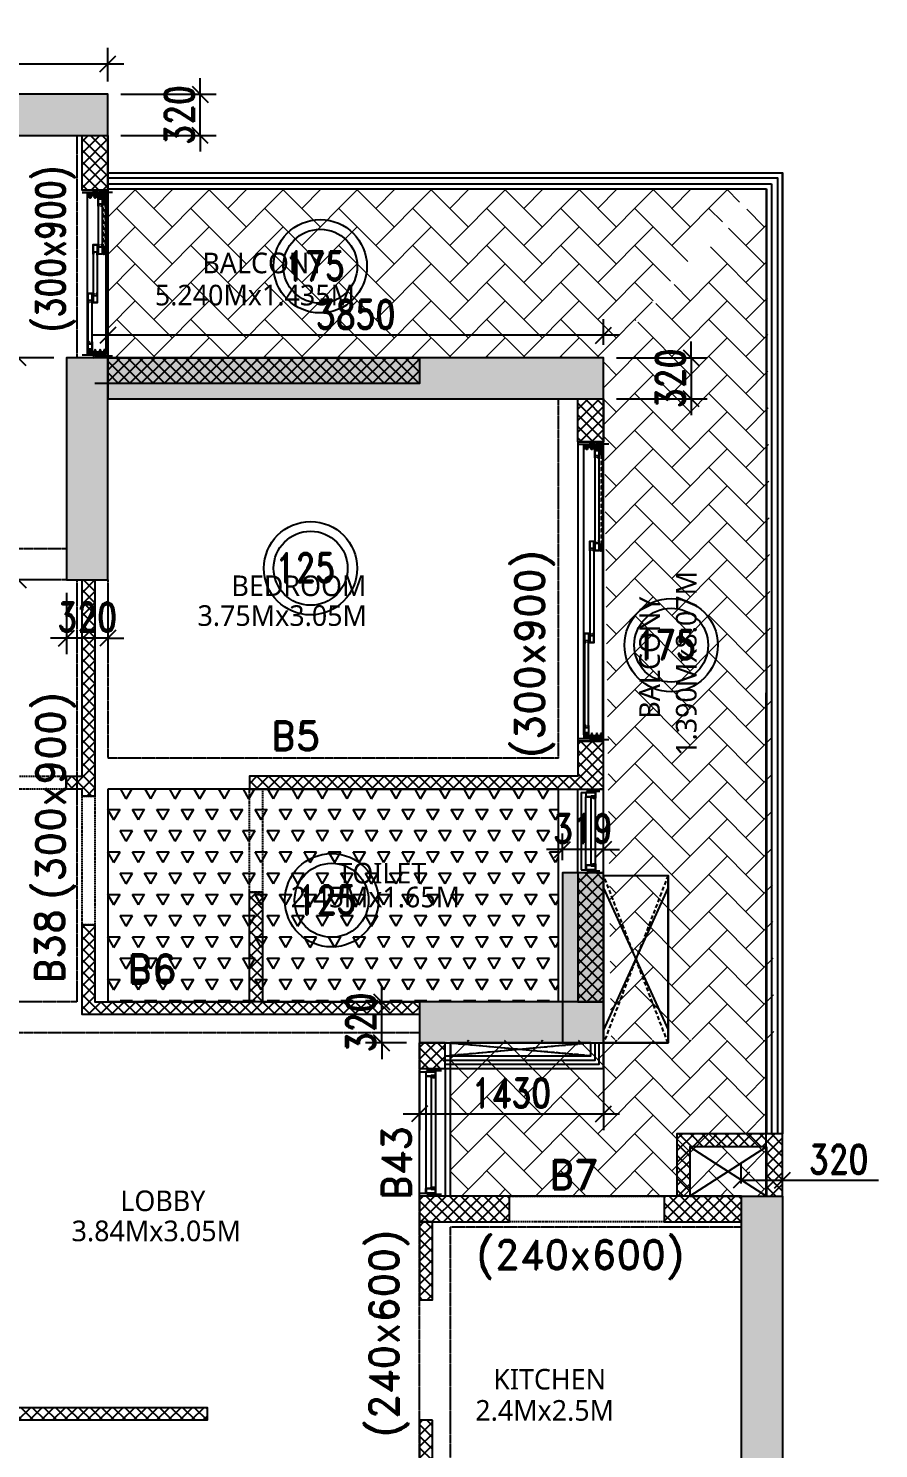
# Model space of a CAD drawing. Header units: millimetres. Extents: x 2061841 to 105821645, y -77612 to 48520811.
# Drawn here: x 105738499 to 105745101, y 48441357 to 48452383 of the extents above; entities that cross this region are included whole.
import ezdxf

# ---------------------------------------------------------------- set-up
doc = ezdxf.new("R2010")
doc.units = ezdxf.units.MM
doc.header["$LTSCALE"] = 10
doc.header["$MEASUREMENT"] = 0
doc.linetypes.add('$0$HIDDEN', pattern=[0.375, 0.25, -0.125])
doc.linetypes.add('HIDDEN2', pattern=[4.7625, 3.175, -1.5875])
for name, color, linetype in [('A-ANNO-LABL', 140, 'Continuous'), ('A-ELEV-HIDN', 54, 'HIDDEN2'), ('A-ELEV-LITE', 74, 'Continuous'), ('A-FLOR-HRAL', 200, 'Continuous'), ('A-GLAZ-FRAM', 74, 'Continuous'), ('A-WALL', 3, 'Continuous'), ('A-WALL-CILL', 140, 'Continuous'), ('A-WALL-FNSH', 8, 'Continuous'), ('A-WALL-PATT', 54, 'Continuous'), ('AS-COLS', 2, 'Continuous'), ('S-BEAM', 4, 'Continuous'), ('S-BEAMNO.', 4, 'Continuous'), ('S-CUTOUT', 6, 'Continuous'), ('S-OPENING', 6, 'Continuous'), ('S-slab thk.', 2, 'Continuous'), ('S-Sunk', 8, 'Continuous')]:
    doc.layers.add(name, color=color, linetype=linetype)
doc.layers.add('S-Hatch Balcony', color=8, linetype='Continuous', lineweight=5)
doc.layers.add('S-STRCOL HATCH', color=33, linetype='Continuous', lineweight=9)
doc.styles.add('200', font='romand.shx', dxfattribs={"width": 0.8, "height": 225})
doc.styles.add('Lucida SU', font='l_10646.ttf')
doc.styles.add('RD', font='romand.shx', dxfattribs={"width": 0.9, "height": 225})
doc.dimstyles.new('GR1', dxfattribs={"dimtxt": 225, "dimasz": 125, "dimexe": 125, "dimexo": 100, "dimgap": 50, "dimtad": 1, "dimdec": 0, "dimzin": 3, "dimdsep": 46, "dimtxsty": '200', "dimblk1": 'OBLIQUE', "dimblk2": 'OBLIQUE', "dimsah": 1, "dimcen": 0.0625, "dimdle": 125, "dimclrd": 3, "dimclre": 3, "dimclrt": 2, "dimadec": 0, "dimazin": 0, "dimtfac": 1, "dimtdec": 0, "dimtix": 1, "dimtmove": 0, "dimatfit": 3, "dimfxl": 1, "dimtolj": 1, "dimtzin": 0, "dimarcsym": 0})
pattern_1 = [(135, (101911631.5, 48122688.903), (-44.9012806, -44.9012806), []), (225, (101911631.5, 48122688.903), (44.9012806, -44.9012806), [])]
pattern_2 = [(135, (101911631.5, 48122568.903), (-44.9012806, -44.9012806), []), (225, (101911631.5, 48122568.903), (44.9012806, -44.9012806), [])]
pattern_3 = [(45, (724213.4, -10499.26), (0, 287.36819587), [609.6, -203.2]), (135, (724357.08, -10355.58), (6e-14, 287.36819587), [609.6, -203.2])]

# ---------------------------------------------------------------- blocks, each defined once
blk = doc.blocks.new('Alframe Door 3T+W')
for p, q in [((35, 146), (0, 146)), ((0, 146), (0, 0)), ((1, 2), (1, 144)), ((1, 144), (16, 144)), ((16, 144), (16, 2)), ((18, 129), (18, 144)), ((18, 144), (35, 144)), ((34, 129), (18, 129)), ((18, 90), (18, 119)), ((18, 119), (34, 119)), ((35, 144), (35, 146)), ((0, 0), (35, 0)), ((16, 2), (1, 2)), ((34, 90), (18, 90)), ((18, 51), (18, 80)), ((18, 80), (34, 80)), ((34, 51), (18, 51)), ((18, 17), (18, 41)), ((18, 41), (34, 41)), ((35, 17), (18, 17)), ((18, 2), (18, 11)), ((18, 11), (35, 11)), ((35, 2), (18, 2)), ((35, 0), (35, 2))]:
    blk.add_line(p, q)
for centre, start, end in [((23, 124), 336, 24), ((23, 85), 336, 24), ((23, 46), 336, 24), ((23, 14), 346.3245, 13.6755)]:
    blk.add_arc(centre, 12.3, start, end)
blk = doc.blocks.new('Alframe Win shutter wmesh')
for points in [[(7, -46), (7, 0), (4, 0), (4, -1), (6, -1), (6, -13), (-6, -13), (-6, -1), (-4, -1), (-4, 0), (-8, 0), (-8, -50), (-1, -50), (-1, -48), (-2, -48), (-2, -49), (-6, -49), (-6, -46)], [(6, -14), (-6, -14), (-6, -45), (6, -45)]]:
    blk.add_lwpolyline(points, close=True)
blk = doc.blocks.new('Al frame Door shutter 1')
blk.add_lwpolyline([(8, -60), (15, -60), (15, 15), (8, 15), (8, 13), (13, 13), (13, 0), (-14, 0), (-14, 13), (-8, 13), (-8, 15), (-15, 15), (-15, -60), (-8, -60), (-8, -58), (-14, -58), (-14, -45), (13, -45), (13, -58), (8, -58), (8, -60)])
blk.add_lwpolyline([(-14, -44), (13, -44), (13, -2), (-14, -2)], close=True)
blk = doc.blocks.new('Al frame Door shutter 2')
for p, q in [((-8, 75), (-15, 75)), ((-14, 60), (-14, 73)), ((-14, 73), (-8, 73)), ((14, 60), (-14, 60)), ((14, 58), (-14, 58)), ((-14, 58), (-14, 2)), ((-14, 2), (14, 2)), ((-8, 73), (-8, 75)), ((15, 75), (8, 75)), ((8, 75), (8, 73)), ((8, 73), (14, 73)), ((14, 73), (14, 60)), ((14, 2), (14, 58)), ((15, 34), (15, 75)), ((15, 34), (19, 34)), ((19, 33), (15, 33)), ((21, 37), (19, 34)), ((22, 36), (19, 33)), ((22, 36), (21, 37))]:
    blk.add_line(p, q)
blk.add_lwpolyline([(-15, 75), (-15, 0), (15, 0), (15, 33)])
blk = doc.blocks.new('*U675')
for p, q in [((50, 179), (1250, 179)), ((124, 173), (426, 173)), ((124, 143), (426, 143)), ((803, 133), (501, 133)), ((50, 33), (1241, 33)), ((803, 103), (501, 103)), ((1176, 94), (878, 94)), ((1176, 64), (878, 64))]:
    blk.add_line(p, q)
at = {"linetype": 'HIDDEN2'}
for p, q in [((849, 55), (1205, 55)), ((1201, 40), (853, 40))]:
    blk.add_line(p, q, dxfattribs=at)
at = {"color": 251}
for points in [[(25, 81), (0, 81), (25, 131), (0, 131), (25, 81), (25, 131)], [(1275, 81), (1300, 81), (1275, 131), (1300, 131), (1275, 81), (1275, 131)]]:
    blk.add_lwpolyline(points, dxfattribs=at)
at = {"layer": 'A-WALL-FNSH'}
for p, q in [((20, 131), (20, 220)), ((1280, 131), (1280, 220)), ((15, 81), (15, -15)), ((1285, 81), (1285, -15))]:
    blk.add_line(p, q, dxfattribs=at)
blk.add_blockref('Alframe Door 3T+W', (25, 33))
at = {"xscale": -1}
for name, p, rotation in [('Al frame Door shutter 1', (64, 158), 90), ('Al frame Door shutter 2', (501, 158), 90), ('Al frame Door shutter 2', (426, 118), 270), ('Al frame Door shutter 2', (878, 118), 90), ('Al frame Door shutter 2', (803, 79), 270), ('Al frame Door shutter 1', (1236, 79), 270), ('Alframe Win shutter wmesh', (1251, 47), 270)]:
    blk.add_blockref(name, p, dxfattribs=dict(at, rotation=rotation))
blk.add_blockref('Alframe Door 3T+W', (1275, 33), dxfattribs=at)
at = {"rotation": 90.00000000000001}
blk.add_blockref('Alframe Win shutter wmesh', (803, 47), dxfattribs=at)
blk = doc.blocks.new('*U682')
for p, q in [((50, 179), (2275, 179)), ((124, 173), (764, 173)), ((124, 143), (764, 143)), ((1480, 133), (839, 133)), ((50, 33), (2266, 33)), ((1480, 103), (839, 103)), ((2201, 94), (1555, 94)), ((2201, 64), (1555, 64))]:
    blk.add_line(p, q)
at = {"linetype": 'HIDDEN2'}
for p, q in [((1526, 55), (2230, 55)), ((2226, 40), (1530, 40))]:
    blk.add_line(p, q, dxfattribs=at)
at = {"color": 251}
for points in [[(25, 81), (0, 81), (25, 131), (0, 131), (25, 81), (25, 131)], [(2300, 81), (2325, 81), (2300, 131), (2325, 131), (2300, 81), (2300, 131)]]:
    blk.add_lwpolyline(points, dxfattribs=at)
at = {"layer": 'A-WALL-FNSH'}
for p, q in [((20, 131), (20, 220)), ((2305, 131), (2305, 220)), ((15, 81), (15, -15)), ((2310, 81), (2310, -15))]:
    blk.add_line(p, q, dxfattribs=at)
blk.add_blockref('Alframe Door 3T+W', (25, 33))
at = {"xscale": -1}
for name, p, rotation in [('Al frame Door shutter 1', (64, 158), 90), ('Al frame Door shutter 2', (839, 158), 90), ('Al frame Door shutter 2', (764, 118), 270), ('Al frame Door shutter 2', (1555, 118), 90), ('Al frame Door shutter 2', (1480, 79), 270), ('Al frame Door shutter 1', (2261, 79), 270), ('Alframe Win shutter wmesh', (2276, 47), 270)]:
    blk.add_blockref(name, p, dxfattribs=dict(at, rotation=rotation))
blk.add_blockref('Alframe Door 3T+W', (2300, 33), dxfattribs=at)
at = {"rotation": 90.00000000000001}
blk.add_blockref('Alframe Win shutter wmesh', (1480, 47), dxfattribs=at)
blk = doc.blocks.new('Win clip')
for points in [[(14, 1), (14, 9), (18, 9), (18, 8), (19, 8), (19, 9), (20, 9), (20, 10), (0, 10), (0, 0), (3, 0), (3, -1), (2, -1), (2, -2), (5, -2), (5, 0), (17, 0), (17, -1), (15, -1), (15, -2), (18, -2), (18, 1)], [(1, 9), (13, 9), (13, 1), (1, 1)]]:
    blk.add_lwpolyline(points, close=True)
at = {"layer": 'Defpoints'}
blk.add_line((28, 3), (22, 3), dxfattribs=at)
blk = doc.blocks.new('*U689')
at = {"color": 251}
for p, q in [((0, 88), (25, 88)), ((25, 88), (0, 38)), ((0, 88), (25, 38)), ((25, 38), (0, 38)), ((991, 88), (966, 88)), ((966, 88), (991, 38)), ((991, 88), (966, 38)), ((966, 38), (991, 38))]:
    blk.add_line(p, q, dxfattribs=at)
for p, q in [((60, 25), (931, 25)), ((70, 100), (931, 100)), ((70, 65), (931, 65))]:
    blk.add_line(p, q)
for points in [[(62, 70), (62, 66), (55, 66), (55, 85), (59, 85), (59, 84), (60, 84), (60, 88), (59, 88), (59, 87), (55, 87), (55, 99), (59, 99), (59, 97), (60, 97), (60, 100), (25, 100), (25, 25), (60, 25), (60, 65), (70, 65), (70, 70)], [(69, 69), (68, 69), (68, 70), (70, 70), (68, 70), (68, 69), (69, 69), (69, 66), (63, 66), (63, 69)], [(928, 70), (928, 66), (936, 66), (936, 85), (932, 85), (932, 84), (931, 84), (931, 88), (932, 88), (932, 87), (936, 87), (936, 99), (932, 99), (932, 97), (931, 97), (931, 100), (966, 100), (966, 25), (931, 25), (931, 65), (921, 65), (921, 70)], [(922, 69), (923, 69), (923, 70), (921, 70), (923, 70), (923, 69), (922, 69), (922, 66), (927, 66), (927, 69)]]:
    blk.add_lwpolyline(points)
for points in [[(59, 26), (26, 26), (26, 99), (54, 99), (54, 65), (59, 65)], [(65, 80), (65, 79), (63, 79), (65, 79), (65, 80), (62, 80)], [(926, 80), (926, 79), (927, 79), (926, 79), (926, 80), (928, 80)], [(932, 26), (964, 26), (964, 99), (937, 99), (937, 65), (932, 65)]]:
    blk.add_lwpolyline(points, close=True)
at = {"layer": 'A-WALL-CILL'}
blk.add_line((966, -25), (25, -25), dxfattribs=at)
blk.add_lwpolyline([(0, 145), (0, 175), (991, 175), (991, 145)], dxfattribs=at)
at = {"layer": 'A-WALL-FNSH'}
for p, q in [((15, 88), (15, 145)), ((976, 88), (976, 145)), ((25, -25), (25, 35)), ((966, -25), (966, 35))]:
    blk.add_line(p, q, dxfattribs=at)
at = {"rotation": 270}
blk.add_blockref('Win clip', (60, 100), dxfattribs=at)
at = {"xscale": -1, "rotation": 90}
blk.add_blockref('Win clip', (931, 100), dxfattribs=at)
blk = doc.blocks.new('*U699')
at = {"color": 251}
for p, q in [((0, 75), (25, 75)), ((25, 75), (0, 25)), ((0, 75), (25, 25)), ((25, 25), (0, 25)), ((650, 75), (625, 75)), ((625, 75), (650, 25)), ((650, 75), (625, 25)), ((625, 25), (650, 25))]:
    blk.add_line(p, q, dxfattribs=at)
for p, q in [((60, 13), (590, 13)), ((70, 88), (590, 88)), ((70, 53), (590, 53))]:
    blk.add_line(p, q)
for points in [[(62, 57), (62, 54), (55, 54), (55, 73), (59, 73), (59, 71), (60, 71), (60, 76), (59, 76), (59, 74), (55, 74), (55, 86), (59, 86), (59, 85), (60, 85), (60, 88), (25, 88), (25, 13), (60, 13), (60, 53), (70, 53), (70, 57)], [(69, 56), (68, 56), (68, 57), (70, 57), (68, 57), (68, 56), (69, 56), (69, 54), (63, 54), (63, 56)], [(588, 57), (588, 54), (595, 54), (595, 73), (591, 73), (591, 71), (590, 71), (590, 76), (591, 76), (591, 74), (595, 74), (595, 86), (591, 86), (591, 85), (590, 85), (590, 88), (625, 88), (625, 13), (590, 13), (590, 53), (580, 53), (580, 57)], [(581, 56), (582, 56), (582, 57), (580, 57), (582, 57), (582, 56), (581, 56), (581, 54), (587, 54), (587, 56)]]:
    blk.add_lwpolyline(points)
for points in [[(59, 14), (26, 14), (26, 86), (54, 86), (54, 53), (59, 53)], [(65, 67), (65, 66), (63, 66), (65, 66), (65, 67), (62, 67)], [(585, 67), (585, 66), (587, 66), (585, 66), (585, 67), (588, 67)], [(591, 14), (624, 14), (624, 86), (596, 86), (596, 53), (591, 53)]]:
    blk.add_lwpolyline(points, close=True)
at = {"layer": 'A-WALL-CILL'}
blk.add_line((625, -25), (25, -25), dxfattribs=at)
blk.add_lwpolyline([(0, 120), (0, 150), (650, 150), (650, 120)], dxfattribs=at)
at = {"layer": 'A-WALL-FNSH'}
for p, q in [((15, 75), (15, 120)), ((635, 75), (635, 120)), ((25, -25), (25, 23)), ((625, -25), (625, 23))]:
    blk.add_line(p, q, dxfattribs=at)
at = {"rotation": 270}
blk.add_blockref('Win clip', (60, 88), dxfattribs=at)
at = {"xscale": -1, "rotation": 90}
blk.add_blockref('Win clip', (590, 88), dxfattribs=at)
blk = doc.blocks.new('_Oblique')
at = {"color": 0, "linetype": 'ByBlock', "lineweight": -2}
blk.add_line((-0.5, -0.5), (0.5, 0.5), dxfattribs=at)
blk = doc.blocks.new('*D1033')
at = {"layer": 'AS-COLS', "color": 3, "lineweight": -2, "transparency": 16777216}
for p, q in [((102981035, 48541431), (102981035, 48541580)), ((102981355, 48541432), (102981355, 48541580)), ((102981035, 48541455), (102981480, 48541455)), ((102981355, 48541455), (102982101, 48541455))]:
    blk.add_line(p, q, dxfattribs=at)
at = {"layer": 'Defpoints', "color": 0, "transparency": 16777216}
for p in [(102981035, 48541455), (102981035, 48541331, 0), (102981355, 48541332)]:
    blk.add_point(p, dxfattribs=at)
at = {"layer": 'AS-COLS', "color": 3, "lineweight": -2, "transparency": 16777216, "xscale": 125, "yscale": 125, "zscale": 125, "rotation": 180}
blk.add_blockref('_Oblique', (102981035, 48541455), dxfattribs=at)
at = {"layer": 'AS-COLS', "color": 3, "lineweight": -2, "transparency": 16777216, "xscale": 125, "yscale": 125, "zscale": 125}
blk.add_blockref('_Oblique', (102981355, 48541455), dxfattribs=at)
at = {"layer": 'AS-COLS', "color": 2, "transparency": 16777216, "insert": (102981791, 48541618), "char_height": 225, "attachment_point": 5, "style": '200'}
blk.add_mtext('\\A1;320', dxfattribs=at)
blk = doc.blocks.new('*D1034')
at = {"layer": 'AS-COLS', "color": 3, "lineweight": -2, "transparency": 16777216}
for p, q in [((102978242, 48542841), (102978242, 48542966)), ((102978435, 48542841), (102978117, 48542841)), ((102978242, 48542521), (102978242, 48542841)), ((102978435, 48542521), (102978117, 48542521)), ((102978242, 48542521), (102978242, 48542396))]:
    blk.add_line(p, q, dxfattribs=at)
at = {"layer": 'Defpoints', "color": 0, "transparency": 16777216}
for p in [(102978242, 48542841), (102978535, 48542841), (102978535, 48542521)]:
    blk.add_point(p, dxfattribs=at)
at = {"layer": 'AS-COLS', "color": 3, "lineweight": -2, "transparency": 16777216, "xscale": 125, "yscale": 125, "zscale": 125}
for p, rotation in [((102978242, 48542841), 270), ((102978242, 48542521), 90)]:
    blk.add_blockref('_Oblique', p, dxfattribs=dict(at, rotation=rotation))
at = {"layer": 'AS-COLS', "color": 2, "transparency": 16777216, "insert": (102978080, 48542681), "char_height": 225, "attachment_point": 5, "rotation": 90, "style": '200'}
blk.add_mtext('\\A1;320', dxfattribs=at)
blk = doc.blocks.new('*D1035')
at = {"layer": 'AS-COLS', "color": 3, "lineweight": -2, "transparency": 16777216}
for p, q in [((102979646, 48543941), (102979646, 48544148)), ((102979965, 48543941), (102979965, 48544148)), ((102979646, 48544023), (102979521, 48544023)), ((102979965, 48544023), (102979646, 48544023)), ((102979965, 48544023), (102980090, 48544023))]:
    blk.add_line(p, q, dxfattribs=at)
at = {"layer": 'Defpoints', "color": 0, "transparency": 16777216}
for p in [(102979646, 48544023), (102979646, 48543841), (102979965, 48543841)]:
    blk.add_point(p, dxfattribs=at)
at = {"layer": 'AS-COLS', "color": 3, "lineweight": -2, "transparency": 16777216, "xscale": 125, "yscale": 125, "zscale": 125}
blk.add_blockref('_Oblique', (102979646, 48544023), dxfattribs=at)
at = {"layer": 'AS-COLS', "color": 3, "lineweight": -2, "transparency": 16777216, "xscale": 125, "yscale": 125, "zscale": 125, "rotation": 180}
blk.add_blockref('_Oblique', (102979965, 48544023), dxfattribs=at)
at = {"layer": 'AS-COLS', "color": 2, "transparency": 16777216, "insert": (102979805, 48544186), "char_height": 225, "attachment_point": 5, "style": '200'}
blk.add_mtext('\\A1;319', dxfattribs=at)
blk = doc.blocks.new('*D1045')
at = {"layer": 'AS-COLS', "color": 3, "lineweight": -2, "transparency": 16777216}
for p, q in [((102971940, 48549986), (102971940, 48550248)), ((102976115, 48549986), (102976115, 48550248)), ((102971815, 48550123), (102976240, 48550123))]:
    blk.add_line(p, q, dxfattribs=at)
at = {"layer": 'Defpoints', "color": 0, "transparency": 16777216}
for p in [(102976115, 48550123), (102971940, 48549886), (102976115, 48549886)]:
    blk.add_point(p, dxfattribs=at)
at = {"layer": 'AS-COLS', "color": 3, "lineweight": -2, "transparency": 16777216, "xscale": 125, "yscale": 125, "zscale": 125, "rotation": 180}
blk.add_blockref('_Oblique', (102971940, 48550123), dxfattribs=at)
at = {"layer": 'AS-COLS', "color": 3, "lineweight": -2, "transparency": 16777216, "xscale": 125, "yscale": 125, "zscale": 125}
blk.add_blockref('_Oblique', (102976115, 48550123), dxfattribs=at)
at = {"layer": 'AS-COLS', "color": 2, "transparency": 16777216, "insert": (102974028, 48550285), "char_height": 225, "attachment_point": 5, "style": '200'}
blk.add_mtext('\\A1;4175', dxfattribs=at)
blk = doc.blocks.new('*D1046')
at = {"layer": 'AS-COLS', "color": 3, "lineweight": -2, "transparency": 16777216}
for p, q in [((102976832, 48549886), (102976832, 48550011)), ((102976215, 48549886), (102976957, 48549886)), ((102976832, 48549566), (102976832, 48549886)), ((102976215, 48549566), (102976957, 48549566)), ((102976832, 48549566), (102976832, 48549441))]:
    blk.add_line(p, q, dxfattribs=at)
at = {"layer": 'Defpoints', "color": 0, "transparency": 16777216}
for p in [(102976115, 48549886), (102976832, 48549886), (102976115, 48549566)]:
    blk.add_point(p, dxfattribs=at)
at = {"layer": 'AS-COLS', "color": 3, "lineweight": -2, "transparency": 16777216, "xscale": 125, "yscale": 125, "zscale": 125}
for p, rotation in [((102976832, 48549886), 270), ((102976832, 48549566), 90)]:
    blk.add_blockref('_Oblique', p, dxfattribs=dict(at, rotation=rotation))
at = {"layer": 'AS-COLS', "color": 2, "transparency": 16777216, "insert": (102976670, 48549726), "char_height": 225, "attachment_point": 5, "rotation": 90, "style": '200'}
blk.add_mtext('\\A1;320', dxfattribs=at)
blk = doc.blocks.new('*D1047')
at = {"layer": 'AS-COLS', "color": 3, "lineweight": -2, "transparency": 16777216}
for p, q in [((102980646, 48547841), (102980646, 48547966)), ((102980065, 48547841), (102980771, 48547841)), ((102980646, 48547841), (102980646, 48547521)), ((102980065, 48547521), (102980771, 48547521)), ((102980646, 48547521), (102980646, 48547396))]:
    blk.add_line(p, q, dxfattribs=at)
at = {"layer": 'Defpoints', "color": 0, "transparency": 16777216}
for p in [(102979965, 48547841), (102979965, 48547521), (102980646, 48547521)]:
    blk.add_point(p, dxfattribs=at)
at = {"layer": 'AS-COLS', "color": 3, "lineweight": -2, "transparency": 16777216, "xscale": 125, "yscale": 125, "zscale": 125}
for p, rotation in [((102980646, 48547841), 270), ((102980646, 48547521), 90)]:
    blk.add_blockref('_Oblique', p, dxfattribs=dict(at, rotation=rotation))
at = {"layer": 'AS-COLS', "color": 2, "transparency": 16777216, "insert": (102980484, 48547681), "char_height": 225, "attachment_point": 5, "rotation": 90, "style": '200'}
blk.add_mtext('\\A1;320', dxfattribs=at)
blk = doc.blocks.new('*D1048')
at = {"layer": 'AS-COLS', "color": 3, "lineweight": -2, "transparency": 16777216}
for p, q in [((102976115, 48547941), (102976115, 48548140)), ((102979965, 48547941), (102979965, 48548140)), ((102980090, 48548015), (102975990, 48548015))]:
    blk.add_line(p, q, dxfattribs=at)
at = {"layer": 'Defpoints', "color": 0, "transparency": 16777216}
for p in [(102976115, 48548015), (102976115, 48547841), (102979965, 48547841)]:
    blk.add_point(p, dxfattribs=at)
at = {"layer": 'AS-COLS', "color": 3, "lineweight": -2, "transparency": 16777216, "xscale": 125, "yscale": 125, "zscale": 125, "rotation": 180}
blk.add_blockref('_Oblique', (102976115, 48548015), dxfattribs=at)
at = {"layer": 'AS-COLS', "color": 3, "lineweight": -2, "transparency": 16777216, "xscale": 125, "yscale": 125, "zscale": 125}
blk.add_blockref('_Oblique', (102979965, 48548015), dxfattribs=at)
at = {"layer": 'AS-COLS', "color": 2, "transparency": 16777216, "insert": (102978040, 48548177), "char_height": 225, "attachment_point": 5, "style": '200'}
blk.add_mtext('\\A1;3850', dxfattribs=at)
blk = doc.blocks.new('*D1049')
at = {"layer": 'AS-COLS', "color": 3, "lineweight": -2, "transparency": 16777216}
for p, q in [((102975795, 48546016), (102975795, 48545539)), ((102976115, 48546016), (102976115, 48545539)), ((102975795, 48545664), (102975670, 48545664)), ((102976115, 48545664), (102975795, 48545664)), ((102976115, 48545664), (102976240, 48545664))]:
    blk.add_line(p, q, dxfattribs=at)
at = {"layer": 'Defpoints', "color": 0, "transparency": 16777216}
for p in [(102975795, 48546116), (102976115, 48546116), (102975795, 48545664)]:
    blk.add_point(p, dxfattribs=at)
at = {"layer": 'AS-COLS', "color": 3, "lineweight": -2, "transparency": 16777216, "xscale": 125, "yscale": 125, "zscale": 125}
blk.add_blockref('_Oblique', (102975795, 48545664), dxfattribs=at)
at = {"layer": 'AS-COLS', "color": 3, "lineweight": -2, "transparency": 16777216, "xscale": 125, "yscale": 125, "zscale": 125, "rotation": 180}
blk.add_blockref('_Oblique', (102976115, 48545664), dxfattribs=at)
at = {"layer": 'AS-COLS', "color": 2, "transparency": 16777216, "insert": (102975955, 48545827), "char_height": 225, "attachment_point": 5, "style": '200'}
blk.add_mtext('\\A1;320', dxfattribs=at)
blk = doc.blocks.new('*D1050')
at = {"layer": 'AS-COLS', "color": 3, "lineweight": -2, "transparency": 16777216}
for p, q in [((102975418, 48545991), (102975418, 48547966)), ((102975695, 48547841), (102975293, 48547841)), ((102975695, 48546116), (102975293, 48546116))]:
    blk.add_line(p, q, dxfattribs=at)
at = {"layer": 'Defpoints', "color": 0, "transparency": 16777216}
for p in [(102975418, 48547841), (102975795, 48547841), (102975795, 48546116)]:
    blk.add_point(p, dxfattribs=at)
at = {"layer": 'AS-COLS', "color": 3, "lineweight": -2, "transparency": 16777216, "xscale": 125, "yscale": 125, "zscale": 125}
for p, rotation in [((102975418, 48547841), 90), ((102975418, 48546116), 270)]:
    blk.add_blockref('_Oblique', p, dxfattribs=dict(at, rotation=rotation))
at = {"layer": 'AS-COLS', "color": 2, "transparency": 16777216, "insert": (102975256, 48546978), "char_height": 225, "attachment_point": 5, "rotation": 90, "style": '200'}
blk.add_mtext('\\A1;1725', dxfattribs=at)
blk = doc.blocks.new('*D1051')
at = {"layer": 'AS-COLS', "color": 3, "lineweight": -2, "transparency": 16777216}
for p, q in [((102979965, 48542693), (102979965, 48541845)), ((102978535, 48542581), (102978535, 48541845)), ((102978410, 48541970), (102980090, 48541970))]:
    blk.add_line(p, q, dxfattribs=at)
at = {"layer": 'Defpoints', "color": 0, "transparency": 16777216}
for p in [(102979965, 48542793), (102978535, 48542681), (102979965, 48541970)]:
    blk.add_point(p, dxfattribs=at)
at = {"layer": 'AS-COLS', "color": 3, "lineweight": -2, "transparency": 16777216, "xscale": 125, "yscale": 125, "zscale": 125, "rotation": 180}
blk.add_blockref('_Oblique', (102978535, 48541970), dxfattribs=at)
at = {"layer": 'AS-COLS', "color": 3, "lineweight": -2, "transparency": 16777216, "xscale": 125, "yscale": 125, "zscale": 125}
blk.add_blockref('_Oblique', (102979965, 48541970), dxfattribs=at)
at = {"layer": 'AS-COLS', "color": 2, "transparency": 16777216, "insert": (102979250, 48542133), "char_height": 225, "attachment_point": 5, "style": '200'}
blk.add_mtext('\\A1;1430', dxfattribs=at)
blk = doc.blocks.new('TOWER-A TYPICAL FLOOR FRAMING PLAN N')
at = {"layer": 'A-WALL-PATT'}
h = blk.add_hatch(dxfattribs=at)
h.set_pattern_fill('ANSI37', color=8, scale=20, angle=90)
h.set_pattern_definition(pattern_2)
h.paths.add_polyline_path([(102975915.4, 48549566.3), (102976115.4, 48549566.3), (102976115.4, 48549141.3), (102975915.4, 48549141.3), (102975915.4, 48549566.3)])
h = blk.add_hatch(dxfattribs=at)
h.set_pattern_fill('ANSI37', color=8, scale=20, angle=90)
h.set_pattern_definition(pattern_2)
h.paths.add_polyline_path([(102976115.4, 48547841.3), (102978535.5, 48547841.3), (102978535.5, 48547641.3), (102976115.4, 48547641.3), (102976115.4, 48547841.3)])
h = blk.add_hatch(dxfattribs=at)
h.set_pattern_fill('ANSI37', color=8, scale=20, angle=90)
h.set_pattern_definition(pattern_2)
h.paths.add_polyline_path([(102979765.4, 48547521.3), (102979965.4, 48547521.3), (102979965.4, 48547187.9), (102979765.4, 48547187.9), (102979765.4, 48547521.3)])
h = blk.add_hatch(dxfattribs=at)
h.set_pattern_fill('ANSI37', color=8, scale=20, angle=90)
h.set_pattern_definition(pattern_2)
h.paths.add_polyline_path([(102975790.5, 48544591.3), (102975915.4, 48544591.3), (102975915.4, 48546116.9), (102976015.4, 48546116.9), (102976015.4, 48544437.7), (102975915.4, 48544437.7), (102975915.4, 48544491.3), (102975790.5, 48544491.3), (102975790.5, 48544591.3)])
h = blk.add_hatch(dxfattribs=at)
h.set_pattern_fill('ANSI37', color=8, scale=20, angle=90)
h.set_pattern_definition(pattern_2)
h.paths.add_polyline_path([(102977215.4, 48544491.3), (102979965.4, 48544491.3), (102979965.4, 48544862.9), (102979765.4, 48544862.9), (102979765.4, 48544591.3), (102977215.4, 48544591.3)])
h.paths.add_polyline_path([(102979965.4, 48543841.3), (102979765.4, 48543841.3), (102979765.4, 48542841.3), (102979965.4, 48542841.3)])
h = blk.add_hatch(dxfattribs=at)
h.set_pattern_fill('ANSI37', color=8, scale=20, angle=90)
h.set_pattern_definition(pattern_2)
h.paths.add_polyline_path([(102977315.4, 48542841.3), (102978535.5, 48542841.3), (102978535.5, 48542741.3), (102975915.4, 48542741.3), (102975915.4, 48543437.7), (102976015.4, 48543437.7), (102976015.4, 48542841.3), (102977215.4, 48542841.3), (102977215.4, 48543691.3), (102977315.4, 48543691.3), (102977315.4, 48542841.3)])
h = blk.add_hatch(dxfattribs=at)
h.set_pattern_fill('ANSI37', color=8, scale=20, angle=90)
h.set_pattern_definition([(135, (101883660.93, 48371594.356), (-44.9012806, -44.9012806), []), (225, (101883660.93, 48371594.356), (44.9012806, -44.9012806), [])])
h.paths.add_polyline_path([(102978735.5, 48542521.9), (102978535.5, 48542521.9), (102978535.4, 48542321.9), (102978735.5, 48542321.9)])
h = blk.add_hatch(dxfattribs=at)
h.set_pattern_fill('ANSI37', color=8, scale=20, angle=90)
h.set_pattern_definition([(135, (101792071.875, 47917004.96), (-44.9012806, -44.9012806), []), (225, (101792071.875, 47917004.96), (44.9012806, -44.9012806), [])])
h.paths.add_polyline_path([(102980535.5, 48541331.2), (102980535.4, 48541815.4), (102981355.5, 48541815.4), (102981355.5, 48541715.4), (102981355.5, 48541331.8), (102981230.5, 48541331.2), (102981230.5, 48541714.8), (102980635.4, 48541715.4), (102980635.4, 48541331.2)])
h = blk.add_hatch(dxfattribs=at)
h.set_pattern_fill('ANSI37', color=8, scale=20, angle=90)
h.set_pattern_definition(pattern_1)
h.paths.add_polyline_path([(102978635.5, 48541131.2), (102978635.5, 48541131.2), (102979235.5, 48541131.2), (102979235.5, 48541331.2), (102978535.5, 48541331.2), (102978535.5, 48541131.2), (102978635.5, 48541131.2)])
h = blk.add_hatch(dxfattribs=at)
h.set_pattern_fill('ANSI37', color=8, scale=20, angle=90)
h.set_pattern_definition(pattern_1)
h.paths.add_polyline_path([(102981035.5, 48541131.2), (102981035.5, 48541331.2), (102980435.5, 48541331.2), (102980435.5, 48541131.2), (102981035.5, 48541131.2)])
h = blk.add_hatch(dxfattribs=at)
h.set_pattern_fill('ANSI37', color=8, scale=20, angle=90)
h.set_pattern_definition([(135, (101911631.5, 48124008.84), (-44.9012806, -44.9012806), []), (225, (101911631.5, 48124008.84), (44.9012806, -44.9012806), [])])
h.paths.add_polyline_path([(102978635.6, 48541131.2), (102978535.5, 48541131.2), (102978535.4, 48540527.2), (102978635.6, 48540527.2), (102978635.6, 48541131.2)])
h = blk.add_hatch(dxfattribs=at)
h.set_pattern_fill('ANSI37', color=8, scale=20, angle=90)
h.set_pattern_definition(pattern_2)
h.paths.add_polyline_path([(102974690.4, 48539591.3), (102974690.4, 48539691.3), (102976885.5, 48539691.3), (102976885.5, 48539591.3), (102974690.4, 48539591.3)])
h = blk.add_hatch(dxfattribs=at)
h.set_pattern_fill('ANSI37', color=8, scale=20, angle=90)
h.set_pattern_definition(pattern_2)
h.paths.add_polyline_path([(102978635.6, 48539591.3), (102978535.5, 48539591.3), (102978535.5, 48538631.2), (102978635.6, 48538631.2), (102978635.6, 48539591.3)])
at = {"layer": 'S-Hatch Balcony'}
h = blk.add_hatch(dxfattribs=at)
h.set_pattern_fill('AR-HBONE', color=256, scale=2, style=0)
h.set_pattern_definition([(45, (724213.4, -10499.26), (0, 287.36819587), [609.6, -203.2]), (135, (724357.08, -10355.58), (3e-14, 287.36819587), [609.6, -203.2])])
h.paths.add_polyline_path([(102976115.4, 48549151.8), (102981111.3, 48549150.9), (102979965.3, 48547841.9), (102976115, 48547841.9), (102976115.4, 48549151.8)])
h = blk.add_hatch(dxfattribs=at)
h.set_pattern_fill('AR-HBONE', color=256, scale=2, style=0)
h.set_pattern_definition(pattern_3)
edge = h.paths.add_edge_path()
edge.add_line((102979965.3, 48547841.9), (102981229.8, 48549151.8))
edge.add_line((102981229.8, 48549151.8), (102981288.5, 48542546.6))
edge.add_line((102981288.5, 48542546.6), (102980023, 48542546.6))
edge.add_line((102980023, 48542546.6), (102979965.2, 48547841.2))
h = blk.add_hatch(dxfattribs=at)
h.set_pattern_fill('AR-HBONE', color=256, scale=2, style=0)
h.set_pattern_definition(pattern_3)
h.paths.add_polyline_path([(102978775.1, 48541331.6), (102981229.2, 48541331.6), (102981229.2, 48542541.2), (102978775.1, 48542541.2)])
at = {"layer": 'S-STRCOL HATCH'}
h = blk.add_hatch(color=256, dxfattribs=at)
h.dxf.hatch_style = 1
h.paths.add_polyline_path([(102971940.4, 48549887), (102971940.4, 48548866.9), (102972260.4, 48548866.9), (102972260.4, 48549567), (102976115.4, 48549567), (102976115.4, 48549887)])
h = blk.add_hatch(color=256, dxfattribs=at)
h.dxf.hatch_style = 1
h.paths.add_polyline_path([(102979965.4, 48547841.3), (102976115.4, 48547841.3), (102976115.4, 48547521.3), (102979965.4, 48547521.3)])
h.paths.add_polyline_path([(102976115.4, 48547841.4), (102975795.4, 48547841.4), (102975795.4, 48546117), (102976115.4, 48546117)])
h = blk.add_hatch(color=256, dxfattribs=at)
h.dxf.hatch_style = 1
h.paths.add_polyline_path([(102979966, 48543841.3), (102979646, 48543841.3), (102979646, 48542521.4), (102979966, 48542521.4)])
h = blk.add_hatch(color=256, dxfattribs=at)
h.dxf.hatch_style = 1
edge = h.paths.add_edge_path()
edge.add_line((102978535.5, 48542521.4), (102979646, 48542521.3))
edge.add_line((102979966, 48542521.4), (102979646, 48542841.3))
edge.add_line((102979966, 48542841.3), (102978535.5, 48542841.3))
edge.add_line((102978535.5, 48542841.3), (102978535.5, 48542521.4))
h = blk.add_hatch(color=256, dxfattribs=at)
h.dxf.hatch_style = 1
h.paths.add_polyline_path([(102978535.5, 48538631.2), (102978855.5, 48538631.2), (102981035.5, 48538631.2), (102981035.5, 48541331.8), (102981355.5, 48541331.8), (102981355.5, 48538311.2), (102978855.5, 48538311.2), (102978855.5, 48535571.3), (102978535.5, 48535571.3)])
at = {"layer": 'S-Sunk'}
h = blk.add_hatch(dxfattribs=at)
h.set_pattern_fill('TRIANG', color=8, scale=20, style=0)
h.set_pattern_definition([(60, (310081.56, 0), (-95.24999982, 164.97783931), [95.25, -95.25]), (120, (310081.56, 0), (-190.49999982, 1e-07), [95.25, -95.25]), (0, (310033.94, 82.49), (95.25, 164.9778392), [95.25, -95.25])])
h.paths.add_polyline_path([(102976115.4, 48544491.3), (102979615.4, 48544491.3), (102979615.4, 48542841.3), (102976115.4, 48542841.3)])
at = {"layer": 'A-ELEV-HIDN'}
for p, q in [((102980466, 48543821.9, 0), (102979965.4, 48542521.9, 0)), ((102980466, 48542521.9, 0), (102979965.9, 48543821.9, 0)), ((102978735.5, 48542421.9, 0), (102979865.4, 48542521.9, 0)), ((102979865.4, 48542422, 0), (102978735.5, 48542521.9, 0))]:
    blk.add_line(p, q, dxfattribs=at)
at = {"layer": 'A-ELEV-HIDN', "ltscale": 0.3, "elevation": 0}
for points in [[(102974790.5, 48544591.3), (102975790.5, 48544591.3), (102975790.5, 48544491.3), (102974790.5, 48544491.3)], [(102975915.4, 48544437.7), (102976015.4, 48544437.7), (102976015.4, 48543437.7), (102975915.4, 48543437.7)], [(102977215.4, 48544491.3), (102977315.4, 48544491.3), (102977315.4, 48543691.3), (102977215.4, 48543691.3)], [(102979235.5, 48541331.2), (102980435.5, 48541331.2), (102980435.5, 48541131.2), (102979235.5, 48541131.2)]]:
    blk.add_lwpolyline(points, close=True, dxfattribs=at)
at = {"layer": 'A-ELEV-LITE'}
blk.add_line((102980466, 48542621.9, 0), (102980466, 48543821.9, 0), dxfattribs=at)
at = {"layer": 'A-FLOR-HRAL', "color": 252}
for p, q in [((102976115.4, 48549191.8, 0), (102981270.5, 48549191.9, 0)), ((102976115.4, 48549151.8, 0), (102981230.5, 48549151.9, 0)), ((102981230.5, 48549151.9, 0), (102981230.5, 48541814.8, 0)), ((102981270.5, 48549191.9, 0), (102981270.5, 48541814.8, 0))]:
    blk.add_line(p, q, dxfattribs=at)
at = {"layer": 'A-FLOR-HRAL', "color": 252, "elevation": 0}
for points in [[(102976115.4, 48549276.8), (102981355.5, 48549276.9), (102981355.5, 48541814.8)], [(102976115.4, 48549236.8), (102981315.5, 48549236.9), (102981315.5, 48541814.8)], [(102978735.5, 48542321.9), (102979965.4, 48542322), (102979965.4, 48542521.9)], [(102978735.5, 48542386.9), (102979900.4, 48542387), (102979900.4, 48542521.9)], [(102978735.5, 48542421.9), (102979865.4, 48542422), (102979865.4, 48542521.3)], [(102978735.5, 48542356.9), (102979930.4, 48542357), (102979930.4, 48542521.3)]]:
    blk.add_lwpolyline(points, dxfattribs=at)
at = {"layer": 'A-WALL', "color": 8}
for p, q in [((102976115.4, 48547841.3, 0), (102976115.4, 48549566.3, 0)), ((102975915.4, 48549141.3, 0), (102976115.4, 48549141.3, 0)), ((102979965.4, 48547841.3, 0), (102976115.4, 48547841.3, 0)), ((102979965.4, 48547187.9, 0), (102979965.4, 48547841.3, 0)), ((102978535.5, 48547641.3, 0), (102976015.4, 48547641.3, 0)), ((102979765.4, 48547187.9, 0), (102979765.4, 48547520.7, 0)), ((102979765.4, 48547187.9, 0), (102979965.4, 48547187.9, 0)), ((102979765.4, 48543841.3, 0), (102979765.4, 48544491.3, 0)), ((102980466, 48542521.9, 0), (102980466, 48542621.9, 0)), ((102979966, 48542521.9, 0), (102980466, 48542521.9, 0))]:
    blk.add_line(p, q, dxfattribs=at)
at = {"layer": 'A-WALL', "color": 8, "elevation": 0}
for points in [[(102975915.4, 48549566.3), (102976115.4, 48549566.3), (102976115.4, 48549141.3), (102975915.4, 48549141.3)], [(102976115.4, 48547841.3), (102978535.5, 48547841.3), (102978535.5, 48547641.3), (102976115.4, 48547641.3)], [(102979765.4, 48547521.3), (102979965.4, 48547521.3), (102979965.4, 48547187.9), (102979765.4, 48547187.9)], [(102979965.4, 48547187.9), (102979765.4, 48547187.9), (102979765.4, 48544862.9), (102979965.4, 48544862.9)], [(102975790.5, 48544591.3), (102975915.4, 48544591.3), (102975915.4, 48546116.9), (102976015.4, 48546116.9), (102976015.4, 48544437.7), (102975915.4, 48544437.7), (102975915.4, 48544491.3), (102975790.5, 48544491.3)], [(102979965.4, 48544491.3), (102979965.4, 48544862.9), (102979765.4, 48544862.9), (102979765.4, 48544591.3), (102977215.4, 48544591.3), (102977215.4, 48544491.3)], [(102979765.4, 48543841.3), (102979765.4, 48542841.3), (102979965.4, 48542841.3), (102979965.4, 48543841.3)], [(102978635.5, 48541131.2), (102978635.5, 48541131.2), (102979235.5, 48541131.2), (102979235.5, 48541331.2), (102978535.5, 48541331.2), (102978535.5, 48541131.2)], [(102981035.5, 48541131.2), (102981035.5, 48541331.2), (102980435.5, 48541331.2), (102980435.5, 48541131.2)], [(102978635.6, 48541131.2), (102978535.5, 48541131.2), (102978535.4, 48540527.2), (102978635.6, 48540527.2)], [(102974690.4, 48539591.3), (102974690.4, 48539691.3), (102976885.5, 48539691.3), (102976885.5, 48539591.3)]]:
    blk.add_lwpolyline(points, close=True, dxfattribs=at)
at = {"layer": 'A-WALL', "color": 8}
for points in [[(102977315.4, 48542841.3), (102978535.5, 48542841.3), (102978535.5, 48542741.3), (102975915.4, 48542741.3), (102975915.4, 48543437.7), (102976015.4, 48543437.7), (102976015.4, 48542841.3), (102977215.4, 48542841.3), (102977215.4, 48543691.3), (102977315.4, 48543691.3)], [(102978635.6, 48539591.3), (102978535.5, 48539591.3), (102978535.5, 48538631.2), (102978635.6, 48538631.2)]]:
    blk.add_lwpolyline(points, close=True, dxfattribs=at)
at = {"layer": 'A-WALL', "color": 8, "elevation": 0}
blk.add_lwpolyline([(102978535.5, 48542521.9), (102978535.5, 48542321.9), (102978735.5, 48542321.9), (102978735.5, 48542521.9), (102978535.5, 48542521.9)], dxfattribs=at)
at = {"layer": 'A-WALL', "color": 8}
for points in [[(102981355.5, 48541814.8), (102980535.4, 48541814.7), (102980535.4, 48541331.2)], [(102981230.5, 48541714.8), (102981230.5, 48541331.8), (102981355.5, 48541331.8), (102981355.5, 48541814.8), (102981230.5, 48541814.8), (102981230.5, 48541814.8)], [(102981230.5, 48541714.8), (102980635.4, 48541714.7), (102980635.4, 48541331.2)]]:
    blk.add_lwpolyline(points, dxfattribs=at)
at = {"layer": 'AS-COLS', "color": 1}
for points in [[(102971940.4, 48549886.3), (102971940.4, 48548866.1), (102972260.4, 48548866.1), (102972260.4, 48549566.3), (102976115.4, 48549566.3), (102976115.4, 48549886.3)], [(102976115.4, 48547840.7), (102975795.4, 48547840.7), (102975795.4, 48546115.9), (102976115.4, 48546115.9)], [(102979965, 48543841.3), (102979646, 48543841.3), (102979646, 48542521.3), (102979965, 48542521.3)], [(102978535.5, 48542521.3), (102979966, 48542521.3), (102979966, 48542841.3), (102978535.5, 48542841.3)]]:
    blk.add_lwpolyline(points, close=True, dxfattribs=at)
at = {"layer": 'AS-COLS', "color": 1, "elevation": 0}
for points in [[(102976115.4, 48547521.3), (102979965.4, 48547521.3), (102979965.4, 48547841.3), (102976115.4, 48547841.3)], [(102981035.5, 48538631.2), (102981035.5, 48541331.8), (102981355.5, 48541331.8), (102981355.5, 48538311.2), (102978855.5, 48538311.2), (102978855.5, 48535571.3), (102978535.5, 48535571.3), (102978535.5, 48538631.2)]]:
    blk.add_lwpolyline(points, close=True, dxfattribs=at)
at = {"layer": 'S-BEAM', "linetype": '$0$HIDDEN'}
for p, q in [((102975875.4, 48549566.3), (102975875.4, 48547840.7)), ((102979615.4, 48544731.3, 0), (102979615.4, 48547521.3, 0)), ((102975795.4, 48546356.3), (102972260.4, 48546356.3)), ((102975795.4, 48546115.9), (102974690.2, 48546116.3)), ((102975875.4, 48546115.9), (102975875.4, 48542840.3)), ((102976115.4, 48546115.9), (102976115.4, 48544730.9, 0)), ((102979615.4, 48544731.3, 0), (102976115.4, 48544731.3, 0)), ((102975875.4, 48542840.3), (102974690.2, 48542840.3)), ((102978535.5, 48542600.3), (102974690.2, 48542600.3)), ((102978535.5, 48538631.2), (102978535.5, 48542521.3)), ((102981035.5, 48541091.8), (102978775.1, 48541091.8)), ((102978775.5, 48538631.2), (102978775.5, 48541091.8))]:
    blk.add_line(p, q, dxfattribs=at)
at = {"layer": 'S-BEAM'}
for p, q in [((102976115.4, 48549566.3), (102976115.4, 48547840.7)), ((102976115.4, 48549276.8, 0), (102981355.5, 48549276.8, 0)), ((102981355.5, 48541331.6, 0), (102981355.5, 48549276.8, 0)), ((102976115.4, 48549151.4, 0), (102981230.5, 48549152, 0)), ((102981229.1, 48541331.5, 0), (102981230.5, 48549152, 0)), ((102979965.4, 48542947.2, 0), (102979965.4, 48547521.3, 0)), ((102979615.4, 48544491.3, 0), (102976115.4, 48544491.3, 0)), ((102976115.4, 48544490.9, 0), (102976115.4, 48542840.3)), ((102979615.4, 48542841.3, 0), (102979615.4, 48544491.3, 0)), ((102978535.5, 48542840.3), (102976115.4, 48542840.3)), ((102978775.5, 48541331.8), (102978775.5, 48542521.3)), ((102981035.5, 48541331.8), (102978775.1, 48541331.8))]:
    blk.add_line(p, q, dxfattribs=at)
at = {"layer": 'S-BEAM', "elevation": 0}
blk.add_lwpolyline([(102979966, 48543821.9), (102980466, 48543821.9), (102980465.9, 48542521.9), (102979966, 48542521.9)], close=True, dxfattribs=at)
at = {"layer": 'S-BEAM'}
blk.add_lwpolyline([(102978775.5, 48542421.9), (102979865.4, 48542421.9), (102979865.4, 48542521.3), (102978775.5, 48542521.3)], close=True, dxfattribs=at)
blk.add_lwpolyline([(102981230.5, 48541714.7), (102980635.4, 48541714.7), (102980635.4, 48541331.8), (102981229.1, 48541331.8)], dxfattribs=at)
at = {"layer": 'S-CUTOUT'}
for p, q in [((102979965.4, 48543721.9, 0), (102980465.9, 48542621.9, 0)), ((102979966, 48542621.9, 0), (102980466, 48543721.9, 0)), ((102979865.4, 48542521.9), (102978775.5, 48542421.9)), ((102978775.5, 48542521.3), (102979865.4, 48542421.9))]:
    blk.add_line(p, q, dxfattribs=at)
for points in [[(102981230.5, 48541714.8), (102980635.4, 48541331.2)], [(102980635.4, 48541714.7), (102981230.5, 48541331.2)]]:
    blk.add_lwpolyline(points, dxfattribs=at)
at = {"layer": 'S-slab thk.'}
for centre, radius in [((102977765.3, 48548550.7, 0), 362.3), ((102977765.3, 48548550.7, 0), 287.3), ((102977689.9, 48546206.5, 0), 362.3), ((102977689.9, 48546206.5, 0), 287.3), ((102980490.1, 48545609.3, 0), 362.3), ((102980490.1, 48545609.3, 0), 287.3), ((102977853.4, 48543628.4, 0), 362.3), ((102977853.4, 48543628.4, 0), 287.3)]:
    blk.add_circle(centre, radius, dxfattribs=at)
at = {"layer": 'A-GLAZ-FRAM', "color": 252}
for name, p, rotation in [('*U675', (102976135.4, 48547841.3, 0), 90), ('*U682', (102979992.2, 48544862.9, 0), 90), ('*U689', (102978560.5, 48542321.9, 0), 269.9968149912646)]:
    blk.add_blockref(name, p, dxfattribs=dict(at, rotation=rotation))
at = {"layer": 'A-GLAZ-FRAM', "color": 252, "xscale": -1, "rotation": 269.9968149912646}
blk.add_blockref('*U699', (102979815.3, 48543841.3), dxfattribs=at)
at = {"layer": 'A-ANNO-LABL', "color": 252, "style": 'Lucida SU'}
for s, p in [('BALCONY', (102976849.1, 48548496.7, 207.4)), ('5.240Mx1.435M', (102976480.6, 48548247.2, 0)), ('BEDROOM', (102977075.5, 48545990.4, 207.4)), ('3.75Mx3.05M', (102976811.8, 48545759.2, 207.4)), ('TOILET', (102977898.3, 48543759.3, 207.4)), ('TOILET', (102977898.3, 48543759.3, 207.4)), ('2.45Mx1.65M', (102977535.1, 48543574, 0)), ('LOBBY', (102976212.4, 48541215.4, 207.4)), ('3.84Mx3.05M', (102975834.1, 48540981.9, 207.4)), ('KITCHEN', (102979108.6, 48539830.5, 414.8)), ('2.4Mx2.5M', (102978969.2, 48539588.4, 414.8))]:
    blk.add_text(s, height=160, dxfattribs=at).set_placement(p)
for s, p in [('1.390Mx8.07M', (102980687, 48544750.4)), ('BALCONY', (102980402.2, 48545038.3))]:
    blk.add_text(s, height=160, rotation=90, dxfattribs=at).set_placement(p)
at = {"layer": 'S-BEAMNO.', "color": 2, "style": 'RD', "width": 0.8}
blk.add_text('(300x900)', height=225, rotation=90.00028, dxfattribs=at).set_placement((102975782.5, 48548045.8))
at = {"layer": 'S-BEAMNO.', "color": 2, "style": 'RD'}
for s, rotation, p in [('(300x900)', 90.00028, (102979503.4, 48544740.3, 0)), ('(300x900)', 90.00028, (102975782.5, 48543639.3)), ('(240x600)', 90.00028, (102978371.6, 48539464.7, 0)), ('(240x600)', 0.00028, (102978984.8, 48540765.6, 0))]:
    blk.add_text(s, height=225, rotation=rotation, dxfattribs=at).set_placement(p)
at = {"layer": 'S-BEAMNO.', "color": 4, "style": 'RD'}
for s, rotation, p in [('B5', 0.00028, (102977381.4, 48544793, 0)), ('B38', 90.00028, (102975775.4, 48542981.8)), ('B6', 0.00028, (102976265.4, 48542981.5)), ('B43', 90.00028, (102978468.7, 48541299.8)), ('B7', 0.00028, (102979544, 48541385))]:
    blk.add_text(s, height=225, rotation=rotation, dxfattribs=at).set_placement(p)
at = {"layer": 'S-slab thk.', "style": 'RD', "width": 0.8}
for s, p in [('175', (102977493.9, 48548441.8, 0)), ('125', (102977418.5, 48546097.7, 0)), ('175', (102980218.7, 48545500.5, 0)), ('125', (102977582, 48543519.5, 0))]:
    blk.add_text(s, height=225, rotation=0.00028, dxfattribs=at).set_placement(p)
at = {"layer": 'AS-COLS', "color": 6}
for base, p1, p2, picture, middle in [((102976115.4, 48550122.8), (102971940.4, 48549886.3), (102976115.4, 48549886.3), '*D1045', (102974027.9, 48550285.3)), ((102976115.4, 48548014.5, 0), (102979965.4, 48547841.3, 0), (102976115.4, 48547841.3, 0), '*D1048', (102978040.4, 48548177, 0)), ((102975795.4, 48545664.3), (102976115.4, 48546115.9), (102975795.4, 48546115.9), '*D1049', (102975955.4, 48545826.8)), ((102979646, 48544023.4), (102979965, 48543841.3), (102979646, 48543841.3), '*D1035', (102979805.5, 48544185.9)), ((102979964.9613, 48541970.0187), (102978535.4596, 48542681.277), (102979964.9613, 48542793.3578), '*D1051', (102979250.2105, 48542132.5187))]:
    dim = blk.add_linear_dim(base=base, p1=p1, p2=p2, dimstyle='GR1', dxfattribs=at)
    dim.commit()
    dim.dimension.update_dxf_attribs({"geometry": picture, "text_midpoint": middle})
for base, p1, p2, picture, middle in [((102976832.3, 48549886.3), (102976115.4, 48549566.3), (102976115.4, 48549886.3), '*D1046', (102976669.8, 48549726.3)), ((102975418.3, 48547840.7), (102975795.4, 48546115.9), (102975795.4, 48547840.7), '*D1050', (102975255.8, 48546978.3)), ((102980646.1, 48547521.3, 0), (102979965.4, 48547841.3, 0), (102979965.4, 48547521.3, 0), '*D1047', (102980483.6, 48547681.3, 0)), ((102978242.3, 48542841.3), (102978535.5, 48542521.3), (102978535.5, 48542841.3), '*D1034', (102978079.8, 48542681.3))]:
    dim = blk.add_linear_dim(base=base, p1=p1, p2=p2, angle=90, dimstyle='GR1', dxfattribs=at)
    dim.commit()
    dim.dimension.update_dxf_attribs({"geometry": picture, "text_midpoint": middle})
dim = blk.add_linear_dim(base=(102981035.5, 48541455.1), p1=(102981355.5, 48541331.8), p2=(102981035.5, 48541331.2, 0), dimstyle='GR1', dxfattribs=at)
dim.commit()
dim.dimension.update_dxf_attribs({"geometry": '*D1033', "text_midpoint": (102981790.8, 48541455.1), "dimtype": 128})

msp = doc.modelspace()

# ---------------------------------------------------------------- block references
at = {"layer": 'S-OPENING'}
msp.add_blockref('TOWER-A TYPICAL FLOOR FRAMING PLAN N', (2763000.3, -98014.7), dxfattribs=at)

doc.saveas('drawing.dxf')
